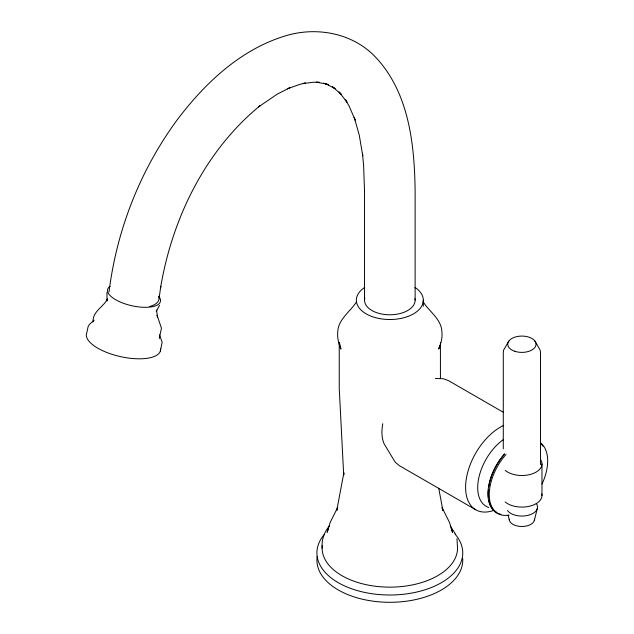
<?xml version="1.0" encoding="UTF-8"?>
<svg xmlns="http://www.w3.org/2000/svg" width="634" height="634" viewBox="0 0 634 634"><rect width="100%" height="100%" fill="white"/><g stroke="black" fill="none" stroke-linecap="round" stroke-linejoin="round"><path stroke-width="0.95" d="M364.534 300.183L364.534 191.08L363.583 164.991L362.434 153.246L362.759 155.79L359.232 134.971L354.2 117.345L355.198 120.08L348.898 105.624L345.308 99.49L346.957 102.122L339.063 91.985L341.258 94.308L332.517 86.803L335.156 88.689L325.678 83.601L328.618 84.94L323.625 83.244L326.748 83.989L316.247 82.214L319.37 82.325L313.862 82.222L302.529 83.545L305.382 83.054L299.478 84.473L287.471 88.768L289.833 87.777L277.399 94.046L258.664 106.813L260.106 105.664C205.091 150.686 172.115 218.659 160.521 287.963L160.79 286.196L159.11 298.138M343.897 473.416L343.699 475.151L339.238 388.277L339.238 342.471M109.04 291.83C116.696 230.221 140.035 170.538 176.767 120.444C204.528 83.474 240.437 49.389 285.657 35.805C316.691 26.311 353.114 33.127 375.7 57.322C409.073 92.738 414.517 144.544 415.127 191.008L415.127 300.183M106.987 292.385L106.98 301.023L107.201 299.494M159.633 336.218L159.332 338.287L161.44 328.19L157.081 315.233L157.509 317.032L156.511 309.994L156.289 311.524L159.514 305.255M343.913 472.647L336.717 510.6L337.542 508.222M93.055 322.04C92.405 311.286 103.35 307.26 107.542 298.844M160.299 351.228L162.145 342.249L159.459 334.839M534.296 520.617L537.212 508.801M328.745 527.662L327.128 532.354L330.179 522.424L337.645 507.509M439.996 345.308L438.704 349.057C441.026 343.573 442.54 337.787 441.914 331.78C441.478 319.251 429.321 311.682 423.219 301.919M508.825 341.108L503.642 350.031L503.285 352.132L503.285 448.809M329.339 525.99C324.204 532.14 321.406 540.017 322.127 548.053M356.443 301.919C350.34 311.682 338.184 319.251 337.748 331.78C337.129 337.787 338.635 343.573 340.957 349.057L339.349 342.447M94.173 320.178L89.41 324.426L88.174 326.494L86.668 333.183A37.945 14.717 12.7 0 0 121.363 356.807A37.945 14.717 12.7 0 0 160.64 348.938M435.399 378.474L443.325 378.728L448.587 380.677L503.444 412.354M475.762 509.776L399.475 465.736L395.156 462.154L384.141 443.832A40.925 23.624 -60 0 1 382.809 423.702M450.322 525.99L455.236 533.685M534.945 341.108L540.128 350.031L540.493 352.132L540.493 464.595M442.017 507.509L449.482 522.424L452.533 532.354L451.186 528.447M442.128 508.222L442.944 510.6L438.704 488.22M508.135 515.165L509.482 520.617M456.963 538.694L457.542 548.053A67.711 39.094 0 0 1 387.62 587.124A67.711 39.094 0 0 1 322.27 545.494M541.975 463.914L541.975 495.503M440.424 342.471L440.424 378.53M423.314 300.183L423.314 306.262M462.677 558.364A72.918 42.098 0 0 1 388.238 602.292A72.918 42.098 0 0 1 317.19 556.533M415.008 287.44A33.483 19.329 0 0 1 412.988 314.147A33.483 19.329 0 0 1 366.682 314.147A33.483 19.329 0 0 1 364.661 287.44M454.927 533.939A72.918 42.098 0 0 1 390.512 595.009A72.918 42.098 0 0 1 324.132 534.644M414.993 298.662A25.297 14.606 0 0 1 389.173 314.789A25.297 14.606 0 0 1 364.843 297.901M158.769 296.236A25.297 11.832 8 0 1 149.695 306.499M159.039 296.696A27.072 10.501 12.7 0 1 132.49 305.889A27.072 10.501 12.7 0 1 110.134 286.283M534.533 519.191A12.648 7.299 0 0 1 521.885 526.497A12.648 7.299 0 0 1 509.237 519.191M536.324 503.594A15.628 9.019 0 0 1 527.868 515.379A15.628 9.019 0 0 1 507.454 510.497M496.691 512.415A40.925 23.624 -60 0 1 490.795 505.98M490.415 505.195A40.925 23.624 -60 0 1 488.774 499.877M488.402 497.318A40.925 23.624 -60 0 1 488.402 489.828M488.774 486.841A40.925 23.624 -60 0 1 501.074 458.469M501.668 457.685A40.925 23.624 -60 0 1 504.149 454.633M493.545 510.489A49.103 28.356 -60 0 1 465.966 481.198A49.103 28.356 -60 0 1 503.721 425.382M488.719 507.477A40.925 23.624 -60 0 1 478.805 477.806A40.925 23.624 -60 0 1 503.388 439.568M541.428 444.22A41.297 23.838 -60 0 1 542.902 446.209M500.931 514.372A41.297 23.838 -60 0 1 488.029 491.302A41.297 23.838 -60 0 1 504.672 453.698M540.667 443.015A41.297 23.838 -60 0 1 542.015 484.067M509.078 515.077A41.297 23.838 -60 0 1 489.313 496.485A41.297 23.838 -60 0 1 505.987 454.459M541.808 493.989A20.09 11.602 0 0 1 528.962 506.352A20.09 11.602 0 0 1 505.187 501.946M540.445 459.468A20.09 11.602 0 0 1 531.355 474.137A20.09 11.602 0 0 1 505.187 470.357M514.816 351.299A14.138 8.163 0 0 0 536.023 344.23A14.138 8.163 0 0 0 514.816 337.161A14.138 8.163 0 0 0 514.816 351.299"/></g></svg>
